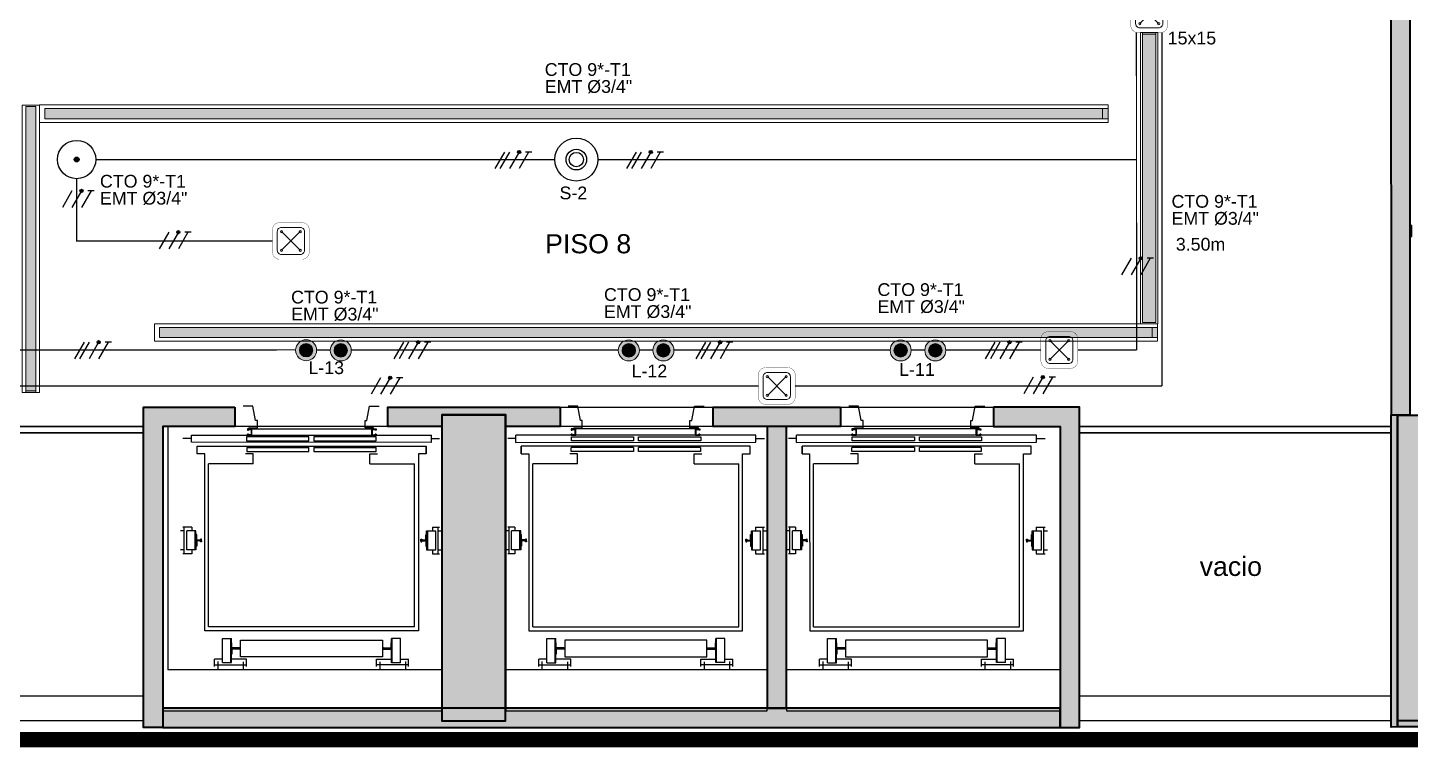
# Model space of a CAD drawing. Header units: metres. Extents: x -692 to 1029, y -233 to 3386.
# Drawn here: x 1008.49 to 1019.34, y 2474.88 to 2480.53 of the extents above; entities that cross this region are included whole.
import ezdxf
from ezdxf.lldxf.tags import DXFTag

# ---------------------------------------------------------------- set-up
doc = ezdxf.new("R2010")
doc.units = ezdxf.units.M
doc.linetypes.add('DASHED2', pattern=[9.525, 6.35, -3.175])
doc.linetypes.add('LÍNEAS_OCULTASX2', pattern=[0.75, 0.5, -0.25])
doc.layers.get('Defpoints').update_dxf_attribs({"color": 8})
for name, color, linetype in [('-ALAMBRADO', 7, 'Continuous'), ('0-amob', 251, 'Continuous'), ('1amobla', 253, 'Continuous'), ('AREA LOCALES', 161, 'Continuous'), ('ASCENSOR', 251, 'Continuous'), ('BYPASS', 7, 'Continuous'), ('CAJA DE PASO', 86, 'Continuous'), ('F-2', 253, 'Continuous'), ('GG_PISO 5', 8, 'Continuous'), ('LUMINARIA EMERGENCIA DE EMPOTRAR', 1, 'Continuous'), ('MARCO', 4, 'Continuous'), ('SENSOR MOVIMIENTO', 3, 'Continuous')]:
    doc.layers.add(name, color=color, linetype=linetype)
for name, color, linetype, lineweight in [('-CN-GYD-LUMINARIA CINTA LED', 4, 'Continuous', 18), ('-CN-GYD-TUBERÍA ILUMINACION', 5, 'Continuous', 18), ('-CN-GYD-TUBERÍA TOMACORRIENTE PVC', 86, 'Continuous', 18), ('-CN-INTERRUPTORES DE PARED', 3, 'Continuous', 20), ('_TEXTO', 7, 'Continuous', 9), ('Estructura', 250, 'Continuous', 40), ('TEXTOS', 250, 'Continuous', 20), ('Textos 1', 7, 'Continuous', 25), ('Vidrio', 253, 'Continuous', 30)]:
    doc.layers.add(name, color=color, linetype=linetype, lineweight=lineweight)
for name, color, linetype, true_color in [('A-HATCH CONCRETO', 7, 'Continuous', 0xa8a8a8), ('HACHTCOLUMNA', 7, 'Continuous', 0x5c5c5c), ('PROYECCION', 7, 'DASHED2', 0x474747)]:
    doc.layers.add(name, color=color, linetype=linetype, true_color=true_color)
doc.layers.add('Muro', color=7, linetype='Continuous', lineweight=40, true_color=0x2e2e2e)
doc.styles.get("Standard").update_dxf_attribs({"font": 'arial.ttf'})
tags = doc.linetypes.add('EMT_LINE', pattern='A,0.5,-0.2,["EMT",Standard,S=0.1,R=0,X=-0.1,Y=-0.05],-0.25', length=0.95).pattern_tags.tags
tags[6] = DXFTag(74, 10)

# ---------------------------------------------------------------- blocks, each defined once
blk = doc.blocks.new('Caja de paso')
at = {"layer": '-CN-GYD-TUBERÍA TOMACORRIENTE PVC', "const_width": 0.00173}
blk.add_lwpolyline([(-0.1111, 0.0667), (-0.1111, -0.0667, 0.414214), (-0.0667, -0.1111), (0.0667, -0.1111, 0.414214), (0.1111, -0.0667), (0.1111, 0.0667, 0.414214), (0.0667, 0.1111), (-0.0667, 0.1111, 0.414214)], format="xyb", close=True, dxfattribs=at)
at = {"layer": '-CN-GYD-TUBERÍA TOMACORRIENTE PVC'}
blk.add_lwpolyline([(-0.0566, -0.0819), (0.0566, -0.0819, 0.414214), (0.0819, -0.0566), (0.0819, 0.0566, 0.414214), (0.0566, 0.0819), (-0.0566, 0.0819, 0.414214), (-0.0819, 0.0566), (-0.0819, -0.0566, 0.414214)], format="xyb", close=True, dxfattribs=at)
at = {"layer": '-CN-GYD-TUBERÍA TOMACORRIENTE PVC', "linetype": 'LÍNEAS_OCULTASX2'}
for points in [[(-0.0566, 0.0566), (0.0566, -0.0566)], [(0.0566, 0.0566), (-0.0566, -0.0566)]]:
    blk.add_lwpolyline(points, dxfattribs=at)
at = {"layer": '-CN-GYD-TUBERÍA TOMACORRIENTE PVC'}
for centre in [(-0.0566, 0.0566), (0.0566, 0.0566), (-0.0566, -0.0566), (0.0566, -0.0566)]:
    blk.add_circle(centre, 0.00665, dxfattribs=at)
blk = doc.blocks.new('Sensor 360º_')
at = {"layer": 'SENSOR MOVIMIENTO'}
for radius in [0.1126, 0.054, 0.0375]:
    blk.add_circle((0, 0), radius, dxfattribs=at)
blk = doc.blocks.new('3x')
at = {"layer": '-ALAMBRADO'}
h = blk.add_hatch(color=256, dxfattribs=at)
edge = h.paths.add_edge_path()
edge.add_arc((0.078, 0.13), 0.025, 0, 360)
for p, q in [((-0.152, 0.13), (-0.302, -0.13)), ((-0.072, 0.13), (-0.222, -0.13)), ((0.078, 0.13), (-0.072, -0.13)), ((0.228, 0.13), (0.078, -0.13))]:
    blk.add_line(p, q, dxfattribs=at)
blk.add_lwpolyline([(0.278, 0.13), (0.178, 0.13)], dxfattribs=at)
blk.add_circle((0.078, 0.13), 0.025, dxfattribs=at)
blk = doc.blocks.new('*U29')
at = {"layer": '-ALAMBRADO'}
blk.add_blockref('3x', (0, 0), dxfattribs=at)
blk = doc.blocks.new('*U95')
at = {"layer": '-ALAMBRADO'}
blk.add_blockref('3x', (0, 0), dxfattribs=at)
blk = doc.blocks.new('2x')
at = {"layer": '-ALAMBRADO'}
h = blk.add_hatch(color=256, dxfattribs=at)
edge = h.paths.add_edge_path()
edge.add_arc((0.075, 0.13), 0.025, 0, 360)
for p, q in [((-0.075, 0.13), (-0.225, -0.13)), ((0.075, 0.13), (-0.075, -0.13)), ((0.225, 0.13), (0.075, -0.13))]:
    blk.add_line(p, q, dxfattribs=at)
blk.add_lwpolyline([(0.275, 0.13), (0.175, 0.13)], dxfattribs=at)
blk.add_circle((0.075, 0.13), 0.025, dxfattribs=at)
blk = doc.blocks.new('*U28')
at = {"layer": '-ALAMBRADO'}
blk.add_blockref('2x', (0, 0), dxfattribs=at)
blk = doc.blocks.new('Est etapa 3 torre')
at = {"layer": 'HACHTCOLUMNA'}
h = blk.add_hatch(color=256, dxfattribs=at)
h.paths.add_polyline_path([(1123.55, -5959.124), (1123.05, -5959.124), (1123.05, -5957.624), (1123.55, -5957.624)])
h.paths.add_polyline_path([(1116.05, -5959.124), (1115.55, -5959.124), (1115.55, -5957.624), (1116.05, -5957.624)])
h.paths.add_polyline_path([(1139.548, -5959.124), (1139.048, -5959.124), (1139.048, -5957.624), (1139.548, -5957.624)])
h.paths.add_polyline_path([(1132.05, -5959.124), (1131.55, -5959.124), (1131.55, -5957.624), (1132.05, -5957.624)])
h.paths.add_polyline_path([(1140.048, -5967.649), (1140.048, -5968.149), (1138.548, -5968.149), (1138.548, -5967.649)])
h.paths.add_polyline_path([(1124.05, -5967.649), (1124.05, -5968.149), (1122.55, -5968.149), (1122.55, -5967.649)])
h.paths.add_polyline_path([(1131.05, -5967.649), (1131.05, -5968.149), (1132.55, -5968.149), (1132.55, -5967.649)])
h.paths.add_polyline_path([(1115.05, -5967.649), (1115.05, -5968.149), (1116.55, -5968.149), (1116.55, -5967.649)])
h.paths.add_polyline_path([(1140.048, -5975.649), (1140.048, -5976.149), (1138.548, -5976.149), (1138.548, -5975.649)])
h.paths.add_polyline_path([(1124.05, -5975.649), (1124.05, -5976.149), (1122.55, -5976.149), (1122.55, -5975.649)])
h.paths.add_polyline_path([(1131.05, -5975.649), (1131.05, -5976.149), (1132.55, -5976.149), (1132.55, -5975.649)])
h.paths.add_polyline_path([(1115.05, -5975.649), (1115.05, -5976.149), (1116.55, -5976.149), (1116.55, -5975.649)])
h.paths.add_polyline_path([(1140.048, -5985.749), (1140.048, -5986.249), (1138.548, -5986.249), (1138.548, -5985.749)])
h.paths.add_polyline_path([(1124.05, -5985.749), (1124.05, -5986.249), (1122.55, -5986.249), (1122.55, -5985.749)])
h.paths.add_polyline_path([(1131.05, -5985.749), (1131.05, -5986.249), (1132.55, -5986.249), (1132.55, -5985.749)])
h.paths.add_polyline_path([(1115.05, -5985.749), (1115.05, -5986.249), (1116.55, -5986.249), (1116.55, -5985.749)])
h.paths.add_polyline_path([(1140.048, -5993.749), (1140.048, -5994.249), (1138.548, -5994.249), (1138.548, -5993.749)])
h.paths.add_polyline_path([(1124.05, -5993.749), (1124.05, -5994.249), (1122.55, -5994.249), (1122.55, -5993.749)])
h.paths.add_polyline_path([(1131.05, -5993.749), (1131.05, -5994.249), (1132.55, -5994.249), (1132.55, -5993.749)])
h.paths.add_polyline_path([(1115.05, -5993.749), (1115.05, -5994.249), (1116.55, -5994.249), (1116.55, -5993.749)])
h.paths.add_polyline_path([(1132.05, -6003.426), (1131.55, -6003.426), (1131.55, -6004.922), (1132.05, -6004.922)])
h.paths.add_polyline_path([(1138.153, -6003.424), (1139.653, -6003.424), (1139.653, -6003.924), (1138.153, -6003.924)])
h.paths.add_polyline_path([(1116.05, -6004.924), (1116.05, -6003.424), (1115.55, -6003.424), (1115.55, -6004.924)])
h.paths.add_polyline_path([(1123.55, -6004.924), (1123.55, -6003.424), (1123.05, -6003.424), (1123.05, -6004.924)])
h.paths.add_polyline_path([(1139.048, -6011.949), (1139.048, -6009.549), (1139.548, -6009.549), (1139.548, -6011.949)])
h.paths.add_polyline_path([(1131.55, -6009.549), (1131.55, -6011.949), (1132.05, -6011.949), (1132.05, -6009.549)])
h.paths.add_polyline_path([(1123.05, -6009.549), (1123.05, -6011.949), (1123.55, -6011.949), (1123.55, -6009.549)])
h.paths.add_polyline_path([(1116.05, -6009.549), (1116.05, -6011.949), (1115.55, -6011.949), (1115.55, -6009.549)])
at = {"layer": 'Estructura'}
for points in [[(1131.55, -6009.549), (1131.55, -6011.949), (1132.05, -6011.949), (1132.05, -6009.549)], [(1139.048, -6011.949), (1139.048, -6009.549), (1139.548, -6009.549), (1139.548, -6011.949)]]:
    blk.add_lwpolyline(points, close=True, dxfattribs=at)
blk = doc.blocks.new('MARCOE-102')
for p, q in [((0, 0), (0, -2.5)), ((0, 0), (1.75, 0)), ((1.75, 0), (1.75, -0.45)), ((0, -2.5), (1.75, -2.5)), ((0.175, -0.175), (1.575, -0.175)), ((0.175, -0.175), (0.175, -2.325)), ((0.175, -2.325), (1.575, -2.325)), ((1.375, -0.45), (1.375, -0.275)), ((1.375, -0.275), (1.575, -0.275)), ((1.75, -0.45), (1.375, -0.45)), ((1.375, -2.05), (1.375, -2.225)), ((1.75, -2.05), (1.375, -2.05)), ((1.375, -2.225), (1.575, -2.225)), ((1.575, -0.275), (1.575, -0.175)), ((1.575, -2.325), (1.575, -2.225)), ((1.75, -2.5), (1.75, -2.05))]:
    blk.add_line(p, q)
at = {"layer": 'MARCO'}
blk.add_lwpolyline([(0, 0), (0, -2.5), (1.75, -2.5), (1.75, -2.05), (1.375, -2.05), (1.375, -2.225), (1.575, -2.225), (1.575, -2.325), (0.175, -2.325), (0.175, -0.175), (1.575, -0.175), (1.575, -0.275), (1.375, -0.275), (1.375, -0.45), (1.75, -0.45), (1.75, 0), (0, 0)], dxfattribs=at)
blk = doc.blocks.new('ASCENSOR')
at = {"layer": '0-amob'}
for p, q in [((-1.747, -0.512), (-1.859, -0.533)), ((-1.859, -0.533), (-1.859, -0.609)), ((-1.69, -0.498), (-1.747, -0.498)), ((-1.747, -0.498), (-1.747, -0.512)), ((-1.69, -0.564), (-1.69, -0.498)), ((-1.68, -0.564), (-1.69, -0.564))]:
    blk.add_line(p, q, dxfattribs=at)
blk.add_lwpolyline([(-1.68, -0.564), (-1.68, 0.413), (-1.69, 0.413), (-1.69, 0.347), (-1.747, 0.347), (-1.747, 0.361), (-1.859, 0.382), (-1.859, 0.458)], dxfattribs=at)
at = {"layer": 'ASCENSOR'}
for p, q in [((-1.63, -1.015), (-1.63, 0.869)), ((-1.575, 0.869), (-1.63, 0.869)), ((-1.605, 0.869), (-1.605, 0.932)), ((-1.575, 0.869), (-1.575, -1.015)), ((-0.91, 0.876), (-0.91, 0.932)), ((-0.7, 0.921), (-0.91, 0.921)), ((-0.91, 0.876), (-0.88, 0.876)), ((-0.88, 0.922), (-0.88, 0.95)), ((-0.73, 0.902), (-0.88, 0.902)), ((-0.88, 0.83), (-0.88, 0.902)), ((-0.73, 0.922), (-0.73, 0.95)), ((-0.73, 0.836), (-0.73, 0.902)), ((-0.73, 0.876), (-0.7, 0.876)), ((-0.7, 0.876), (-0.7, 0.932)), ((-1.485, 0.826), (-1.545, 0.826)), ((-1.545, 0.826), (-1.485, 0.826)), ((-1.545, -0.971), (-1.545, 0.826)), ((-1.485, 0.826), (-1.485, 0.766)), ((-1.485, 0.766), (-0.096, 0.766)), ((-0.73, 0.836), (-0.88, 0.836)), ((-0.88, 0.836), (-0.73, 0.836)), ((-0.85, 0.83), (-0.88, 0.83)), ((-0.85, 0.83), (-0.88, 0.83)), ((-0.85, 0.83), (-0.805, 0.83)), ((-0.85, 0.83), (-0.805, 0.83)), ((-0.85, 0.83), (-0.805, 0.83)), ((-0.85, 0.83), (-0.805, 0.83)), ((-0.85, 0.823), (-0.85, 0.83)), ((-0.85, 0.823), (-0.85, 0.83)), ((-0.809, 0.823), (-0.85, 0.823)), ((-0.809, 0.823), (-0.85, 0.823)), ((-0.816, 0.785), (-0.816, 0.792)), ((-0.816, 0.792), (-0.802, 0.792)), ((-0.809, 0.785), (-0.816, 0.785)), ((-0.809, 0.785), (-0.809, 0.823)), ((-0.802, 0.785), (-0.809, 0.785)), ((-0.76, 0.83), (-0.805, 0.83)), ((-0.76, 0.83), (-0.805, 0.83)), ((-0.76, 0.83), (-0.805, 0.83)), ((-0.76, 0.83), (-0.805, 0.83)), ((-0.802, 0.823), (-0.76, 0.823)), ((-0.802, 0.823), (-0.76, 0.823)), ((-0.802, 0.785), (-0.802, 0.823)), ((-0.795, 0.792), (-0.802, 0.792)), ((-0.802, 0.785), (-0.795, 0.785)), ((-0.795, 0.785), (-0.795, 0.792)), ((-0.76, 0.823), (-0.76, 0.83)), ((-0.76, 0.823), (-0.76, 0.83)), ((-0.76, 0.83), (-0.73, 0.83)), ((-0.76, 0.83), (-0.73, 0.83)), ((-0.73, 0.83), (-0.73, 0.836)), ((-0.096, 0.766), (-0.096, -0.911)), ((-1.405, 0.385), (-1.405, 0.735)), ((-0.126, 0.735), (-1.405, 0.735)), ((-0.126, 0.735), (-0.126, -0.88)), ((0.184, 0.688), (0.128, 0.688)), ((0.128, 0.625), (0.128, 0.688)), ((0.147, 0.664), (0.21, 0.664)), ((0.173, 0.689), (0.173, 0.438)), ((-0.036, 0.625), (-0.036, 0.555)), ((0.155, 0.625), (-0.036, 0.625)), ((0.155, 0.561), (-0.036, 0.561)), ((0.155, 0.555), (-0.036, 0.555)), ((-0.001, 0.552), (-0.001, 0.555)), ((-0.001, 0.555), (0.041, 0.555)), ((0.038, 0.552), (-0.001, 0.552)), ((0.038, 0.491), (0.038, 0.552)), ((0.041, 0.555), (0.041, 0.491)), ((0.089, 0.555), (0.041, 0.555)), ((0.047, 0.555), (0.047, 0.491)), ((0.05, 0.491), (0.05, 0.552)), ((0.05, 0.552), (0.089, 0.552)), ((0.089, 0.552), (0.089, 0.555)), ((0.089, 0.552), (0.089, 0.555)), ((0.128, 0.438), (0.128, 0.555)), ((0.155, 0.625), (0.155, 0.555)), ((-1.485, 0.385), (-1.485, 0.445)), ((-0.021, 0.485), (0.109, 0.485)), ((-0.021, -0.63), (-0.021, 0.485)), ((0.109, 0.485), (0.109, -0.63)), ((0.184, 0.438), (0.128, 0.438)), ((0.149, 0.463), (0.209, 0.463)), ((-1.68, 0.434), (-1.671, 0.434)), ((-1.68, 0.434), (-1.671, 0.434)), ((-1.68, 0.399), (-1.68, 0.434)), ((-1.68, 0.399), (-1.68, 0.434)), ((-1.63, 0.399), (-1.68, 0.399)), ((-1.63, 0.399), (-1.68, 0.399)), ((-1.676, 0.43), (-1.674, 0.43)), ((-1.674, 0.43), (-1.676, 0.43)), ((-1.676, 0.402), (-1.676, 0.43)), ((-1.676, 0.43), (-1.676, 0.402)), ((-1.633, 0.402), (-1.676, 0.402)), ((-1.676, 0.402), (-1.633, 0.402)), ((-1.674, 0.426), (-1.674, 0.43)), ((-1.674, 0.426), (-1.674, 0.43)), ((-1.671, 0.426), (-1.674, 0.426)), ((-1.671, 0.426), (-1.674, 0.426)), ((-1.671, 0.434), (-1.671, 0.426)), ((-1.671, 0.434), (-1.671, 0.426)), ((-1.639, 0.434), (-1.639, 0.426)), ((-1.63, 0.434), (-1.639, 0.434)), ((-1.639, 0.434), (-1.63, 0.434)), ((-1.639, 0.426), (-1.639, 0.434)), ((-1.639, 0.426), (-1.635, 0.426)), ((-1.635, 0.426), (-1.639, 0.426)), ((-1.635, 0.43), (-1.633, 0.43)), ((-1.635, 0.426), (-1.635, 0.43)), ((-1.635, 0.43), (-1.635, 0.426)), ((-1.633, 0.43), (-1.635, 0.43)), ((-1.633, 0.402), (-1.633, 0.43)), ((-1.633, 0.402), (-1.633, 0.43)), ((-1.63, 0.399), (-1.63, 0.434)), ((-1.63, 0.434), (-1.63, 0.399)), ((-1.587, 0.433), (-1.618, 0.433)), ((-1.618, 0.433), (-1.618, -0.056)), ((-1.587, -0.056), (-1.587, 0.433)), ((-1.503, 0.434), (-1.534, 0.434)), ((-1.534, -0.056), (-1.534, 0.434)), ((-1.503, -0.056), (-1.503, 0.434)), ((-1.405, 0.385), (-1.485, 0.385)), ((-1.618, -0.056), (-1.587, -0.056)), ((-1.587, -0.095), (-1.618, -0.095)), ((-1.618, -0.095), (-1.618, -0.583)), ((-1.587, -0.583), (-1.587, -0.095)), ((-1.534, -0.056), (-1.503, -0.056)), ((-1.503, -0.095), (-1.534, -0.095)), ((-1.534, -0.58), (-1.534, -0.095)), ((-1.503, -0.58), (-1.503, -0.095)), ((-1.405, -0.53), (-1.485, -0.53)), ((-1.485, -0.53), (-1.485, -0.59)), ((-1.405, -0.53), (-1.405, -0.88)), ((-1.618, -0.583), (-1.587, -0.583)), ((-1.534, -0.58), (-1.503, -0.58)), ((0.109, -0.63), (-0.021, -0.63)), ((0.038, -0.636), (0.038, -0.697)), ((0.041, -0.7), (0.041, -0.636)), ((0.047, -0.7), (0.047, -0.636)), ((0.05, -0.636), (0.05, -0.697)), ((0.184, -0.583), (0.128, -0.583)), ((0.128, -0.583), (0.128, -0.7)), ((0.149, -0.609), (0.209, -0.609)), ((0.173, -0.834), (0.173, -0.583)), ((0.155, -0.7), (-0.036, -0.7)), ((-0.036, -0.77), (-0.036, -0.7)), ((0.155, -0.706), (-0.036, -0.706)), ((-0.001, -0.697), (-0.001, -0.7)), ((0.038, -0.697), (-0.001, -0.697)), ((-0.001, -0.7), (0.041, -0.7)), ((0.089, -0.7), (0.047, -0.7)), ((0.05, -0.697), (0.089, -0.697)), ((0.089, -0.697), (0.089, -0.7)), ((0.155, -0.77), (0.155, -0.7)), ((0.155, -0.77), (-0.036, -0.77)), ((0.128, -0.77), (0.128, -0.833)), ((0.184, -0.833), (0.128, -0.833)), ((0.147, -0.809), (0.21, -0.809)), ((-1.485, -0.971), (-1.545, -0.971)), ((-0.096, -0.911), (-1.485, -0.911)), ((-1.485, -0.911), (-1.485, -0.971)), ((-0.126, -0.88), (-1.405, -0.88)), ((-0.808, -0.974), (-0.85, -0.974)), ((-0.808, -0.974), (-0.85, -0.974)), ((-0.85, -0.974), (-0.85, -0.981)), ((-0.85, -0.974), (-0.85, -0.981)), ((-0.808, -0.936), (-0.815, -0.936)), ((-0.815, -0.936), (-0.815, -0.943)), ((-0.815, -0.943), (-0.801, -0.943)), ((-0.808, -0.936), (-0.808, -0.974)), ((-0.801, -0.936), (-0.808, -0.936)), ((-0.801, -0.936), (-0.801, -0.974)), ((-0.801, -0.936), (-0.794, -0.936)), ((-0.794, -0.943), (-0.801, -0.943)), ((-0.801, -0.974), (-0.76, -0.974)), ((-0.801, -0.974), (-0.76, -0.974)), ((-0.794, -0.936), (-0.794, -0.943)), ((-0.76, -0.974), (-0.76, -0.981)), ((-0.76, -0.974), (-0.76, -0.981)), ((-1.575, -1.015), (-1.63, -1.015)), ((-1.605, -1.015), (-1.605, -1.083)), ((-0.91, -1.011), (-0.88, -1.011)), ((-0.91, -1.011), (-0.91, -1.083)), ((-0.7, -1.072), (-0.91, -1.072)), ((-0.85, -0.981), (-0.88, -0.981)), ((-0.85, -0.981), (-0.88, -0.981)), ((-0.88, -0.981), (-0.88, -1.052)), ((-0.73, -0.987), (-0.88, -0.987)), ((-0.88, -0.987), (-0.73, -0.987)), ((-0.73, -1.052), (-0.88, -1.052)), ((-0.88, -1.073), (-0.88, -1.1)), ((-0.85, -0.981), (-0.805, -0.981)), ((-0.85, -0.981), (-0.805, -0.981)), ((-0.85, -0.981), (-0.805, -0.981)), ((-0.85, -0.981), (-0.805, -0.981)), ((-0.76, -0.981), (-0.805, -0.981)), ((-0.76, -0.981), (-0.805, -0.981)), ((-0.76, -0.981), (-0.805, -0.981)), ((-0.76, -0.981), (-0.805, -0.981)), ((-0.76, -0.981), (-0.73, -0.981)), ((-0.76, -0.981), (-0.73, -0.981)), ((-0.73, -0.981), (-0.73, -0.987)), ((-0.73, -0.987), (-0.73, -1.052)), ((-0.73, -1.011), (-0.7, -1.011)), ((-0.73, -1.073), (-0.73, -1.1)), ((-0.7, -1.011), (-0.7, -1.083))]:
    blk.add_line(p, q, dxfattribs=at)
for centre, radius, start, end in [((0.044, 0.491), 0.006, 180, 270), ((0.044, 0.491), 0.003, 180, 270), ((0.044, 0.491), 0.006, 270, 0), ((0.044, 0.491), 0.003, 270, 0), ((0.044, -0.636), 0.006, 90, 180), ((0.044, -0.636), 0.003, 90, 180), ((0.044, -0.636), 0.006, 0, 90), ((0.044, -0.636), 0.003, 0, 90)]:
    blk.add_arc(centre, radius, start, end, dxfattribs=at)
for points in [[(-0.795, 0.792), (-0.795, 0.785), (-0.816, 0.785), (-0.816, 0.792)], [(-0.816, 0.785), (-0.816, 0.792), (-0.795, 0.785), (-0.816, 0.785)], [(-0.795, 0.785), (-0.816, 0.785), (-0.795, 0.792), (-0.816, 0.792)], [(-0.794, -0.943), (-0.794, -0.936), (-0.815, -0.936), (-0.815, -0.943)], [(-0.815, -0.936), (-0.815, -0.943), (-0.794, -0.936), (-0.815, -0.936)], [(-0.794, -0.936), (-0.815, -0.936), (-0.794, -0.943), (-0.815, -0.943)]]:
    blk.add_solid(points, dxfattribs=at)
at = {"layer": 'ASCENSOR', "xscale": 0.01999999999998181, "yscale": 0.01999999999998181, "zscale": 0.01999999999998181, "rotation": 270}
blk.add_blockref('MARCOE-102', (-1.63, -0.541), dxfattribs=at)
blk = doc.blocks.new('A$Ca864cd78')
at = {"layer": 'A-HATCH CONCRETO', "ltscale": 0.03}
h = blk.add_hatch(color=256, dxfattribs=at)
h.dxf.hatch_style = 1
h.paths.add_polyline_path([(11.794, 8.579), (11.794, 8.429), (12.142, 8.429), (12.142, 8.579)])
h.paths.add_polyline_path([(12.142, 8.579), (12.292, 8.579), (12.292, 7.228), (12.142, 7.228)])
h.paths.add_polyline_path([(14.853, 7.078), (14.853, 7.228), (11.794, 7.229), (11.794, 7.079)])
h.paths.add_polyline_path([(11.444, 2.455), (11.444, 7.079), (11.294, 7.079), (11.294, 2.82), (11.294, 2.455)])
h.paths.add_polyline_path([(14.853, 3.904), (14.703, 3.904), (14.703, 7.078), (14.853, 7.078)])
h.paths.add_polyline_path([(13.453, 4.054), (13.453, 2.364), (13.803, 2.365), (13.803, 2.515), (13.604, 2.514), (13.603, 4.054)])
h.paths.add_polyline_path([(14.853, 2.515), (14.703, 2.515), (14.703, 1.865), (14.853, 1.865)])
h.paths.add_polyline_path([(14.703, 2.364), (14.703, 2.365), (14.703, 2.515), (14.703, 2.514)], flags=16)
h.paths.add_polyline_path([(11.294, 0.02), (14.853, 0.02), (14.853, 0.17), (11.794, 0.17), (11.794, 0.055), (11.294, 0.055)])
h.paths.add_polyline_path([(14.703, 0.665), (14.703, 0.17), (14.853, 0.17), (14.853, 0.665)])
h.paths.add_polyline_path([(18.169, 2.515), (18.169, 2.365), (17.603, 2.365), (17.603, 0), (17.452, 0), (17.452, 2.515)])
h.paths.add_polyline_path([(20.721, 2.515), (20.721, 2.365), (20.294, 2.365), (20.294, 2.455), (19.794, 2.455), (19.794, 2.365), (19.369, 2.365), (19.369, 2.515)])
h.paths.add_polyline_path([(17.603, 0), (24.645, 0), (24.645, 0.153), (17.603, 0.153)])
h.paths.add_polyline_path([(22.921, 2.515), (22.921, 2.365), (21.921, 2.365), (21.921, 2.515)])
h.paths.add_polyline_path([(22.346, 0.153), (22.496, 0.153), (22.496, 2.365), (22.346, 2.365), (22.346, 2.367), (22.346, 0.153), (22.346, 0.153)])
h.paths.add_polyline_path([(24.121, 2.515), (24.121, 2.365), (24.645, 2.365), (24.645, 0), (24.795, 0), (24.795, 2.515)])
h.paths.add_polyline_path([(27.791, 0.155), (31.592, 0.155), (31.592, 0.005), (27.791, 0.005)])
h.paths.add_polyline_path([(27.241, 0.005), (27.241, 2.455), (27.291, 2.455), (27.291, 0.055), (27.791, 0.055), (27.791, 0.005)])
h.paths.add_polyline_path([(31.026, 1.658), (31.026, 0.155), (30.876, 0.155), (30.876, 1.658)])
h.paths.add_polyline_path([(31.026, 1.658), (31.442, 1.658), (31.442, 1.508), (31.026, 1.508)])
h.paths.add_polyline_path([(31.592, 1.658), (31.592, 0.155), (31.442, 0.155), (31.442, 1.658)])
h.paths.add_polyline_path([(28.291, 3.974), (31.442, 3.974), (31.442, 3.824), (28.291, 3.824)])
h.paths.add_polyline_path([(28.9, 4.914), (28.9, 3.974), (29.05, 3.974), (29.05, 4.914)])
h.paths.add_polyline_path([(27.24, 6.076), (27.241, 2.455), (27.391, 2.455), (27.39, 6.076)])
h.paths.add_polyline_path([(27.391, 3.974), (27.391, 3.974), (27.391, 3.824), (27.391, 3.824)], flags=17)
h.paths.add_polyline_path([(28.9, 6.066), (31.442, 6.066), (31.442, 5.916), (28.9, 5.916)])
h.paths.add_polyline_path([(31.592, 6.066), (31.592, 4.863), (31.442, 4.863), (31.442, 6.066)])
h.paths.add_polyline_path([(28.9, 9.833), (28.9, 8.274), (29.05, 8.274), (29.05, 9.833)])
h.paths.add_polyline_path([(30.995, 9.831), (28.9, 9.835), (28.9, 9.985), (30.996, 9.981)])
h.paths.add_polyline_path([(31.212, 11.429), (22.745, 11.429), (22.745, 11.279), (31.212, 11.279)])
h.paths.add_polyline_path([(22.745, 8.578), (22.745, 11.279), (22.895, 11.279), (22.895, 8.578)])
at = {"layer": '1amobla', "linetype": 'Continuous', "ltscale": 0.3}
for p, q in [((20.721, 2.515), (21.921, 2.515)), ((22.921, 2.515), (24.121, 2.515))]:
    blk.add_line(p, q, dxfattribs=at)
at = {"layer": 'AREA LOCALES'}
blk.add_lwpolyline([(19.794, 0.132), (19.794, 2.365), (17.603, 2.365), (17.603, 0.132)], close=True, dxfattribs=at)
for points, elevation in [([(22.346, 0.132), (22.346, 2.365), (20.294, 2.365), (20.294, 0.132)], -1316.434), ([(24.645, 0.132), (24.645, 2.365), (22.496, 2.365), (22.496, 0.132)], 1207.545)]:
    blk.add_lwpolyline(points, close=True, dxfattribs=dict(at, elevation=elevation))
at = {"layer": 'Defpoints', "ltscale": 5, "const_width": 0.12}
blk.add_lwpolyline([(0, 54.38), (31.592, 54.38), (31.592, -0.095), (0, -0.095)], close=True, dxfattribs=at)
at = {"layer": 'F-2'}
blk.add_lwpolyline([(27.391, 3.855), (27.403, 3.855), (27.403, 3.943), (27.391, 3.943)], dxfattribs=at)
for points in [[(17.452, 0.055), (17.452, 0.248), (14.853, 0.248), (14.853, 0.055)], [(27.241, 0.055), (27.241, 0.248), (24.795, 0.248), (24.795, 0.055)]]:
    blk.add_lwpolyline(points, close=True, dxfattribs=at)
at = {"layer": 'Muro'}
for points in [[(27.24, 6.076), (27.241, 2.455), (27.391, 2.455), (27.39, 6.076)], [(18.169, 2.515), (18.169, 2.365), (17.603, 2.365), (17.603, 0), (17.452, 0), (17.452, 2.515)], [(20.721, 2.515), (20.721, 2.365), (20.294, 2.365), (20.294, 2.455), (19.794, 2.455), (19.794, 2.365), (19.369, 2.365), (19.369, 2.515)], [(22.921, 2.515), (22.921, 2.365), (21.921, 2.365), (21.921, 2.515)], [(24.121, 2.515), (24.121, 2.365), (24.645, 2.365), (24.645, 0), (24.795, 0), (24.795, 2.515)], [(27.291, 0.005), (27.241, 0.004), (27.241, 2.455), (27.291, 2.455)], [(22.346, 0.153), (22.496, 0.153), (22.496, 0.153), (22.496, 2.365), (22.346, 2.365), (22.346, 2.367), (22.346, 2.367), (22.346, 2.367), (22.346, 0.153), (22.346, 0.153)], [(17.603, 0), (24.645, 0), (24.645, 0.153), (17.603, 0.153)], [(27.291, 0.005), (27.291, 0.055), (27.791, 0.055), (27.791, 0.005)]]:
    blk.add_lwpolyline(points, close=True, dxfattribs=at)
at = {"layer": 'PROYECCION'}
for p, q in [((17.644, 2.365), (17.644, 0.455)), ((19.794, 0.455), (17.644, 0.455)), ((22.346, 0.455), (20.294, 0.455)), ((24.645, 0.455), (22.496, 0.455))]:
    blk.add_line(p, q, dxfattribs=at)
at = {"layer": 'Vidrio'}
for points in [[(17.452, 2.315), (17.452, 2.365), (14.853, 2.365), (14.853, 2.315)], [(27.241, 2.315), (27.241, 2.365), (24.795, 2.365), (24.795, 2.315)]]:
    blk.add_lwpolyline(points, close=True, dxfattribs=at)
at = {"layer": 'ASCENSOR', "rotation": 269.9943251266501}
blk.add_blockref('ASCENSOR', (18.843, 0.665), dxfattribs=at)
at = {"layer": 'ASCENSOR', "xscale": -1, "rotation": 90.0056748733478}
for p in [(21.242, 0.665), (23.445, 0.665)]:
    blk.add_blockref('ASCENSOR', p, dxfattribs=at)
at = {"layer": 'Muro'}
blk.add_blockref('Est etapa 3 torre', (-1111.757, 6012.003), dxfattribs=at)
at = {"layer": 'Textos 1', "color": 8, "linetype": 'Continuous', "ltscale": 0.3}
for s, p in [('PISO 8', (20.603, 3.724)), ('vacio', (25.739, 1.191))]:
    blk.add_text(s, height=0.15, dxfattribs=at).set_placement(p)
blk = doc.blocks.new('A$Cfe640b9a')
at = {"layer": '-CN-INTERRUPTORES DE PARED'}
h = blk.add_hatch(dxfattribs=at)
h.set_pattern_fill('SWAMP', color=252, scale=0.5, angle=90)
h.set_pattern_definition([(270, (-2.052306, -0.42678), (0.0663011, -0.0153116), [0.0038279, -0.02679527]), (5e-10, (-2.052306, -0.428697), (0.06630109, 0.01531158), [0.00478487, -0.1278173]), (5e-10, (-2.052306, -0.429175), (0.06630109, 0.01531158), [0.0038279, -0.1287743]), (5e-10, (-2.052306, -0.428218), (0.06630109, 0.01531158), [0.0038279, -0.1287743]), (346.9961, (-2.052306, -0.429654), (0.0663011, 0.01531158), [0.00272185, -0.0653243]), (13.0039, (-2.052306, -0.42774), (3e-11, 0.03062316), [0.00272185, -0.0653243])])
h.paths.add_polyline_path([(0.391, -0.5006), (0.391, -0.4212), (-6.0268, -0.4212), (-6.0268, -0.5006)])
h.paths.add_polyline_path([(0.391, -0.4303), (0.391, -0.4823), (0.391, -0.4417)], flags=17)
at = {"layer": '-CN-INTERRUPTORES DE PARED', "color": 4}
for p, q in [((-6.0583, -0.5293), (-6.0583, -0.3925)), ((-6.0583, -0.3925), (0.391, -0.3925)), ((0.391, -0.3925), (0.391, -0.5293)), ((-6.0268, -0.5006), (-6.0268, -0.4212)), ((-6.0268, -0.4212), (0.391, -0.4212)), ((0.391, -0.5006), (-6.0268, -0.5006)), ((0.357, -0.4212), (0.357, -0.5006)), ((0.391, -0.5293), (-6.0583, -0.5293))]:
    blk.add_line(p, q, dxfattribs=at)
blk = doc.blocks.new('A$Cf6a103c6')
at = {"layer": '-CN-INTERRUPTORES DE PARED'}
h = blk.add_hatch(dxfattribs=at)
h.set_pattern_fill('SWAMP', color=252, scale=0.5, angle=90)
h.set_pattern_definition([(2e-16, (1.00104, -0.955465), (0.00826825, 0.0427351), [0.00206706, -0.01446944]), (90, (1.002075, -0.955465), (-0.008268254, 0.04273507), [0.00308414, -0.082386]), (90, (1.0023336, -0.955465), (-0.008268254, 0.04273507), [0.0024673, -0.08300283]), (90, (1.001817, -0.955465), (-0.008268254, 0.04273507), [0.0024673, -0.08300283]), (79.0499, (1.002592, -0.955465), (-0.00826825, 0.04273507), [0.0017411, -0.04178648]), (100.9501, (1.001558, -0.955465), (-0.01653651, 2e-11), [0.0017411, -0.04178648])])
h.paths.add_polyline_path([(1.104, 0.619), (0.998, 0.619), (0.998, -3.517), (1.104, -3.517)])
h.paths.add_polyline_path([(1.003, 0.619), (1.031, 0.619), (1.009, 0.619)])
at = {"layer": '-CN-GYD-LUMINARIA CINTA LED', "color": 4}
for p, q in [((0.983, -3.538), (0.983, 0.619)), ((0.998, -3.517), (0.998, 0.619)), ((0.998, 0.597), (1.104, 0.597)), ((1.104, 0.619), (1.104, -3.517)), ((1.119, 0.619), (1.119, -3.538)), ((1.119, -3.538), (0.983, -3.538)), ((1.104, -3.517), (0.998, -3.517))]:
    blk.add_line(p, q, dxfattribs=at)
blk.add_lwpolyline([(0.983, 0.619), (1.119, 0.619)], dxfattribs=at)
blk = doc.blocks.new('A$Cd32da91f')
at = {"layer": '-CN-GYD-TUBERÍA ILUMINACION', "linetype": 'EMT_LINE', "lineweight": 5, "ltscale": 10}
h = blk.add_hatch(color=256, dxfattribs=at)
h.dxf.hatch_style = 1
h.set_gradient(color1=(248, 215, 49), color2=(248, 215, 49), name='INVSPHERICAL')
h.paths.add_polyline_path([(0.088, -0.03), (0.097, -0.032), (0.106, -0.036), (0.114, -0.041), (0.122, -0.047), (0.127, -0.055), (0.132, -0.064), (0.134, -0.073), (0.135, -0.083), (0.134, -0.092), (0.132, -0.102), (0.127, -0.11), (0.122, -0.118), (0.114, -0.125), (0.106, -0.13), (0.097, -0.133), (0.088, -0.135), (0.078, -0.135), (0.068, -0.133), (0.059, -0.13), (0.051, -0.125), (0.044, -0.118), (0.038, -0.11), (0.034, -0.102), (0.031, -0.092), (0.03, -0.083), (0.031, -0.073), (0.034, -0.064), (0.038, -0.055), (0.044, -0.047), (0.051, -0.041), (0.059, -0.036), (0.068, -0.032), (0.078, -0.03)])
at = {"transparency": 33554687}
h = blk.add_hatch(color=256, dxfattribs=at)
h.dxf.hatch_style = 1
edge = h.paths.add_edge_path()
edge.add_ellipse((0.083, -0.083), major_axis=(0.0514, 0.0514), ratio=1, start_angle=0, end_angle=360)
edge.add_ellipse((0.083, -0.083), major_axis=(0.0584, 0.0584), ratio=1, start_angle=0, end_angle=360)
edge.add_ellipse((0.083, -0.083), major_axis=(0.0514, 0.0514), ratio=1, start_angle=0, end_angle=360)
edge.add_ellipse((0.083, -0.083), major_axis=(0.0584, 0.0584), ratio=1, start_angle=0, end_angle=360)
edge.add_ellipse((0.083, -0.083), major_axis=(0.0514, 0.0514), ratio=1, start_angle=0, end_angle=360)
edge.add_ellipse((0.083, -0.083), major_axis=(0.0584, 0.0584), ratio=1, start_angle=0, end_angle=360)
h = blk.add_hatch(dxfattribs=at)
h.set_pattern_fill('ANGLE', color=256)
h.set_pattern_definition([(0, (0, 0), (0, 6.985), [5.08, -1.905]), (90, (0, 0), (-6.985, 4e-16), [5.08, -1.905])])
edge = h.paths.add_edge_path()
edge.add_ellipse((0.083, -0.083), major_axis=(0.0584, 0.0584), ratio=1, start_angle=0, end_angle=360)
edge = h.paths.add_edge_path(flags=16)
edge.add_ellipse((0.083, -0.083), major_axis=(0.0372, 0.0372), ratio=1, start_angle=0, end_angle=360)
h = blk.add_hatch(color=256, dxfattribs=at)
h.dxf.hatch_style = 1
edge = h.paths.add_edge_path()
edge.add_ellipse((0.083, -0.083), major_axis=(0.0584, 0.0584), ratio=1, start_angle=0, end_angle=360)
edge = h.paths.add_edge_path(flags=16)
edge.add_ellipse((0.083, -0.083), major_axis=(0.0372, 0.0372), ratio=1, start_angle=0, end_angle=360)
at = {"layer": '-CN-GYD-TUBERÍA ILUMINACION', "linetype": 'Continuous', "ltscale": 10}
for major_axis in [(0.0584, 0.0584), (0.0372, 0.0372)]:
    blk.add_ellipse((0.083, -0.083), major_axis=major_axis, ratio=1, start_param=5.497787, end_param=11.780972, dxfattribs=at)
blk = doc.blocks.new('A$C078c93ae')
at = {"layer": 'LUMINARIA EMERGENCIA DE EMPOTRAR', "ltscale": 0.3}
h = blk.add_hatch(dxfattribs=at)
h.set_pattern_fill('ANSI31', color=256, scale=0.001)
h.set_pattern_definition([(45, (-0.005658, 0.0751944), (-0.00224506, 0.00224506), [])])
edge = h.paths.add_edge_path()
edge.add_arc((0.0752, 0.0752), 0.00949, 0, 360)
for radius in [0.0752, 0.00949]:
    blk.add_circle((0.0752, 0.0752, 0), radius, dxfattribs=at)

msp = doc.modelspace()

# ---------------------------------------------------------------- linework, layer by layer
at = {"layer": '-CN-GYD-TUBERÍA ILUMINACION', "linetype": 'EMT_LINE', "ltscale": 10, "const_width": 0.01}
for points in [[(1017.193, 2480.495), (1017.194, 2478.001)], [(1017.393, 2480.492), (1017.393, 2477.718)], [(1009.023, 2479.496), (1012.629, 2479.496)], [(1012.967, 2479.496), (1017.193, 2479.496)], [(1008.877, 2479.352), (1008.877, 2478.857), (1010.414, 2478.857)], [(1007.809, 2478.001), (1010.595, 2478.002)], [(1010.761, 2478.001), (1010.867, 2478.001)], [(1011.032, 2478.001), (1013.127, 2478.001)], [(1013.292, 2478.001), (1013.398, 2478.001)], [(1013.563, 2478.001), (1015.26, 2478.001)], [(1015.426, 2478.001), (1015.532, 2478.001)], [(1015.697, 2478.001), (1016.443, 2478.001)], [(1016.732, 2478.001), (1017.194, 2478.001)], [(1014.226, 2477.718), (1005.553, 2477.718)], [(1014.516, 2477.718), (1017.393, 2477.718)]]:
    msp.add_lwpolyline(points, dxfattribs=at)
at = {"layer": 'GG_PISO 5'}
for points in [[(1009.85, 2476.496), (1009.857, 2476.496), (1009.857, 2476.517), (1009.85, 2476.517)], [(1009.857, 2476.517), (1009.85, 2476.517), (1009.857, 2476.496), (1009.857, 2476.517)], [(1009.857, 2476.496), (1009.857, 2476.517), (1009.85, 2476.496), (1009.85, 2476.517)], [(1011.585, 2476.496), (1011.578, 2476.496), (1011.578, 2476.517), (1011.585, 2476.517)], [(1011.578, 2476.517), (1011.585, 2476.517), (1011.578, 2476.496), (1011.578, 2476.517)], [(1011.578, 2476.496), (1011.578, 2476.517), (1011.585, 2476.496), (1011.585, 2476.517)], [(1012.4, 2476.496), (1012.407, 2476.496), (1012.407, 2476.517), (1012.4, 2476.517)], [(1012.407, 2476.517), (1012.4, 2476.517), (1012.407, 2476.496), (1012.407, 2476.517)], [(1012.407, 2476.496), (1012.407, 2476.517), (1012.4, 2476.496), (1012.4, 2476.517)], [(1014.135, 2476.496), (1014.128, 2476.496), (1014.128, 2476.517), (1014.135, 2476.517)], [(1014.128, 2476.517), (1014.135, 2476.517), (1014.128, 2476.496), (1014.128, 2476.517)], [(1014.128, 2476.496), (1014.128, 2476.517), (1014.135, 2476.496), (1014.135, 2476.517)], [(1014.603, 2476.496), (1014.61, 2476.496), (1014.61, 2476.517), (1014.603, 2476.517)], [(1014.61, 2476.517), (1014.603, 2476.517), (1014.61, 2476.496), (1014.61, 2476.517)], [(1014.61, 2476.496), (1014.61, 2476.517), (1014.603, 2476.496), (1014.603, 2476.517)], [(1016.337, 2476.496), (1016.33, 2476.496), (1016.33, 2476.517), (1016.337, 2476.517)], [(1016.33, 2476.517), (1016.337, 2476.517), (1016.33, 2476.496), (1016.33, 2476.517)], [(1016.33, 2476.496), (1016.33, 2476.517), (1016.337, 2476.496), (1016.337, 2476.517)]]:
    msp.add_solid(points, dxfattribs=at)

# ---------------------------------------------------------------- block references
at = {"layer": '-CN-GYD-LUMINARIA CINTA LED', "yscale": 0.55}
msp.add_blockref('A$Cf6a103c6', (1016.242, 2480.152), dxfattribs=at)
at = {"layer": '-CN-GYD-LUMINARIA CINTA LED', "xscale": 0.35, "rotation": 270}
msp.add_blockref('A$Cfe640b9a', (1008.978, 2477.804), dxfattribs=at)
at = {"layer": '-CN-GYD-LUMINARIA CINTA LED'}
for p, xscale in [((1016.462, 2480.317), 1.3), ((1016.88, 2478.599), 1.22)]:
    msp.add_blockref('A$Cfe640b9a', p, dxfattribs=dict(at, xscale=xscale))
msp.add_blockref('A$Ca864cd78', (991.95, 2475.036))
at = {"layer": '_TEXTO', "linetype": 'Continuous', "ltscale": 10, "xscale": 0.5, "yscale": 0.5}
for name, p, zscale in [('*U29', (1012.31, 2479.49), 320), ('*U29', (1013.343, 2479.49), 320), ('*U28', (1008.878, 2479.185), 0.5), ('*U28', (1009.638, 2478.861), 0.5), ('*U28', (1017.189, 2478.656), 0.5), ('*U95', (1009.011, 2477.997), 0.5), ('*U95', (1011.518, 2477.997), 0.5), ('*U95', (1013.887, 2477.997), 0.5), ('*U95', (1016.158, 2477.997), 0.5), ('*U28', (1011.3, 2477.718), 0.5), ('*U28', (1016.421, 2477.723), 0.5)]:
    msp.add_blockref(name, p, dxfattribs=dict(at, zscale=zscale))
at = {"layer": 'BYPASS'}
for p in [(1010.595, 2478.082), (1010.867, 2478.081), (1013.127, 2478.081), (1013.398, 2478.081), (1015.26, 2478.081), (1015.532, 2478.081)]:
    msp.add_blockref('A$Cd32da91f', p, dxfattribs=at)
at = {"layer": 'CAJA DE PASO', "linetype": 'Continuous', "ltscale": 10, "xscale": 1.3, "yscale": 1.3, "zscale": 45.18280937220077}
for p in [(1017.293, 2480.637), (1010.558, 2478.857), (1016.588, 2478.001), (1014.371, 2477.718)]:
    msp.add_blockref('Caja de paso', p, dxfattribs=at)
at = {"layer": 'LUMINARIA EMERGENCIA DE EMPOTRAR', "xscale": 2, "yscale": 2}
msp.add_blockref('A$C078c93ae', (1008.727, 2479.346, 0), dxfattribs=at)
at = {"layer": 'SENSOR MOVIMIENTO', "xscale": 1.5, "yscale": 1.5}
msp.add_blockref('Sensor 360º_', (1012.798, 2479.496), dxfattribs=at)

# ---------------------------------------------------------------- texts
at = {"layer": 'TEXTOS', "char_height": 0.1, "attachment_point": 1}
for s, insert, width in [('\\A1;\\pxsm0.8;15x15     ', (1017.438, 2480.5), 0.36082), ('\\A1;\\pxsm0.8;CTO 9*-T1\\PEMT Ø3/4"       ', (1012.55, 2480.253), 0.6806), ('\\A1;\\pxsm0.8;CTO 9*-T1\\PEMT Ø3/4"       ', (1009.06, 2479.376), 0.6806), ('\\A1;\\pxsm0.8;CTO 9*-T1\\PEMT Ø3/4"       ', (1017.468, 2479.218), 0.6806), ('\\A1;\\pxsm0.8;CTO 9*-T1\\PEMT Ø3/4"       ', (1015.161, 2478.525), 0.6806), ('\\A1;\\pxsm0.8;CTO 9*-T1\\PEMT Ø3/4"       ', (1010.56, 2478.466), 0.6806), ('\\A1;\\pxsm0.8;CTO 9*-T1\\PEMT Ø3/4"       ', (1013.015, 2478.486), 0.6806)]:
    msp.add_mtext(s, dxfattribs=dict(at, insert=insert, width=width))
for s, width, insert in [('\\pxqc;S-2', 0.77349, (1012.388, 2479.284)), ('\\pxqc;3.50m', 0.27392, (1017.559, 2478.881)), ('\\pxqc;L-13', 0.25496, (1010.708, 2477.912)), ('\\pxqc;L-12', 0.25496, (1013.244, 2477.886)), ('\\pxqc;L-11', 0.25496, (1015.343, 2477.898))]:
    msp.add_mtext_dynamic_manual_height_columns(s, width=width, gutter_width=0.325, heights=[0], dxfattribs=dict(at, insert=insert))

doc.saveas('drawing.dxf')
